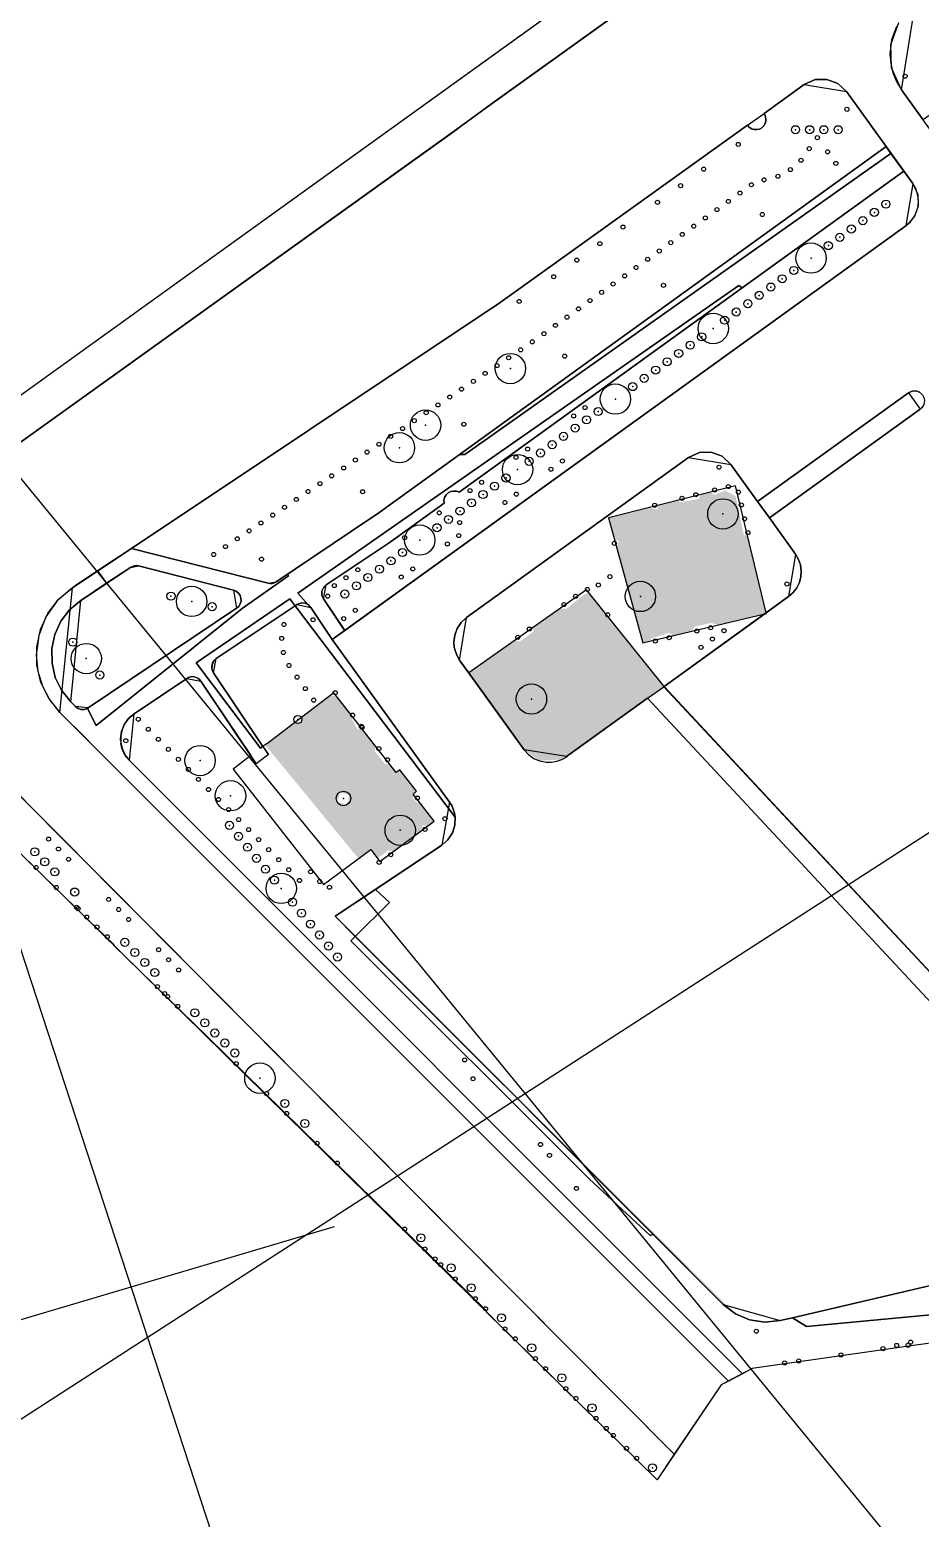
# Model space of a CAD drawing. Header units: metres. Extents: x 13966 to 15478, y -1639 to -430.
# Drawn here: x 14424.7 to 14512.6, y -1236.7 to -1089.9 of the extents above; entities that cross this region are included whole.
import ezdxf

# ---------------------------------------------------------------- set-up
doc = ezdxf.new("R2010")
doc.units = ezdxf.units.M
for name, color, linetype in [('BOUNDARY', 7, 'Continuous'), ('CURB', 7, 'Continuous'), ('ELECTR_CABLE', 7, 'Continuous'), ('ELECTR_CABLE_COMM', 7, 'Continuous'), ('GAS', 7, 'Continuous'), ('GRASS', 7, 'Continuous'), ('NEW_BUSH', 3, 'Continuous'), ('NEW_LAWN', 82, 'Continuous'), ('NEW_TREE', 3, 'Continuous'), ('OVERHEAD_POWER_LINE', 7, 'Continuous'), ('ROAD', 7, 'Continuous'), ('SIDEWALK_PATH', 7, 'Continuous')]:
    doc.layers.add(name, color=color, linetype=linetype)

# ---------------------------------------------------------------- blocks, each defined once
blk = doc.blocks.new('СПИРЕЯ_GREFSHEIM')
blk.add_circle((0, 0), 0.2)
blk = doc.blocks.new('ПУЗЫРЕПЛОДНИК_LADY_IN_RED')
blk.add_circle((0, 0), 0.2)
blk = doc.blocks.new('ПУЗЫРЕПЛОДНИК_TINY_WINE_GOLD')
blk.add_circle((0, 0), 0.2)
blk = doc.blocks.new('ЛАПЧАТКА_GOLDFINGER')
blk.add_circle((0, 0), 0.2)
blk = doc.blocks.new('ИВА_БУЛЛАТА')
blk.add_circle((0, 0), 0.2)
blk = doc.blocks.new('КЛЕН_CRIMSON_SENTRY')
blk.add_circle((0, 0), 0.2)
blk = doc.blocks.new('КЛЕН_ГИННАЛА')
blk.add_circle((0, 0), 0.2)
blk = doc.blocks.new('КЛЕН_PRINCETON_GOLD')
blk.add_circle((0, 0), 0.2)

msp = doc.modelspace()

# ---------------------------------------------------------------- hatches: boundary and pattern name
at = {"layer": 'NEW_LAWN'}
for points in [[(14497.13, -1147.5), (14492.7, -1148.57), (14491.9, -1148.38), (14490.3, -1148.77), (14490.06, -1149.19), (14490.06, -1149.2), (14488.12, -1149.66), (14487.81, -1149.36), (14486.04, -1149.93), (14486.1, -1150.15), (14485.22, -1150.36), (14485.21, -1150.36), (14485.21, -1150.36), (14485.21, -1150.35), (14485.2, -1150.35), (14482.63, -1140.93), (14482.65, -1140.94), (14482.83, -1140.29), (14482.42, -1140.18), (14481.84, -1138.03), (14481.84, -1138.03), (14481.84, -1138.03), (14481.84, -1138.02), (14481.84, -1138.02), (14485.96, -1136.98), (14485.96, -1137.01), (14486.61, -1137.19), (14486.72, -1136.79), (14488.78, -1136.27), (14488.85, -1136.5), (14490.68, -1136.16), (14490.95, -1135.72), (14491.84, -1135.49), (14492.3, -1135.75), (14493.33, -1135.32), (14494.37, -1135.87), (14495.17, -1139.71), (14495.56, -1139.81), (14497.38, -1147.33)], [(14485.67, -1155.82), (14477.23, -1161.85), (14475.03, -1161.99), (14473.51, -1160.89), (14468.14, -1153.25), (14472.63, -1150.08), (14473.1, -1150.21), (14474.42, -1149.23), (14474.42, -1148.82), (14477.17, -1146.88), (14477.2, -1146.98), (14477.68, -1146.98), (14479.43, -1145.56), (14479.88, -1145.42), (14487.31, -1154.64), (14487.31, -1154.64), (14487.31, -1154.64), (14487.27, -1154.67), (14486.59, -1153.94), (14487.27, -1154.67), (14487.27, -1154.67), (14487.27, -1154.67), (14485.67, -1155.82), (14485.67, -1155.82), (14485.67, -1155.82), (14534.96, -1208.72), (14534.96, -1208.73), (14534.96, -1208.73)], [(14494.36, -1216.55), (14494.36, -1216.55), (14493.15, -1215.61), (14493.15, -1215.61), (14486.22, -1208.68), (14456.84, -1179.3), (14454.87, -1177.33), (14454.87, -1177.33)]]:
    msp.add_hatch(color=82, dxfattribs=at).paths.add_polyline_path(points)
h = msp.add_hatch(color=82, dxfattribs=at)
h.paths.add_polyline_path([(14457.16, -1171.64), (14447.94, -1160.41), (14448.32, -1160.13), (14448.32, -1160.13), (14448.32, -1160.13), (14448.32, -1160.13), (14448.32, -1160.13), (14450.95, -1158.13), (14450.98, -1158.24), (14451.5, -1158.1), (14451.42, -1157.78), (14454.44, -1155.48), (14454.43, -1155.51), (14455.03, -1155.67), (14456.26, -1157.24), (14456.16, -1157.24), (14457.02, -1158.82), (14457.62, -1158.98), (14458.87, -1160.57), (14458.74, -1161.02), (14459.78, -1162.3), (14460.22, -1162.3), (14460.88, -1163.14), (14460.88, -1163.14), (14460.88, -1163.14), (14461.22, -1162.87), (14461.23, -1162.87), (14461.23, -1162.87), (14461.23, -1162.87), (14461.24, -1162.87), (14462.89, -1164.98), (14462.89, -1164.99), (14462.89, -1164.99), (14462.89, -1165), (14462.89, -1165), (14462.54, -1165.27), (14462.54, -1165.27), (14462.54, -1165.27), (14462.69, -1165.46), (14462.49, -1165.66), (14462.97, -1166.14), (14463.11, -1166), (14464.63, -1167.94), (14464.63, -1167.94), (14464.63, -1167.94), (14464.63, -1167.95), (14464.62, -1167.95), (14463.94, -1168.45), (14463.48, -1168.33), (14463.32, -1168.91), (14460.56, -1170.95), (14460.1, -1170.82), (14459.01, -1171.6), (14458.38, -1170.74), (14458.38, -1170.74), (14458.38, -1170.74), (14458.38, -1170.74)])
h.paths.add_polyline_path([(14456.02, -1166.31), (14456.28, -1165.36), (14455.32, -1165.1), (14455.07, -1166.05)], flags=16)

# ---------------------------------------------------------------- linework, layer by layer
at = {"layer": 'BOUNDARY'}
for points in [[(14416.58, -1131.07), (14571.79, -1019.44), (14542.17, -984.84)], [(14517.93, -1218.8), (14496.01, -1221.94), (14492.95, -1223.55), (14486.61, -1232.9), (14423.56, -1170.9)]]:
    msp.add_lwpolyline(points, dxfattribs=at)
at = {"layer": 'CURB'}
for points in [[(14553.17, -1085.33), (14525.33, -1105.71), (14516.92, -1104.37), (14510.73, -1095.78), (14512.08, -1087.4), (14512.16, -1087.35), (14516.35, -1088.02), (14517.52, -1089.65), (14521.24, -1086.96), (14522.82, -1085.82), (14541.85, -1072.09), (14539.51, -1068.85)], [(14482.84, -1088.16), (14471.34, -1096.41), (14470.28, -1097.18), (14468.31, -1098.63), (14467.23, -1099.42), (14466.65, -1099.83)], [(14493.65, -1223.18), (14427.68, -1157.21), (14428.92, -1144.91), (14469.95, -1117.56), (14472.76, -1115.63), (14495.54, -1099.29), (14497.17, -1098.12), (14501.13, -1095.28), (14505.32, -1095.97), (14511.85, -1105.03), (14511.17, -1109.22), (14454.57, -1150), (14466.14, -1166.06), (14465.37, -1170.31), (14454.86, -1177.32), (14493.15, -1215.61), (14498.76, -1217.21), (14534.97, -1208.73), (14485.67, -1155.82), (14477.69, -1161.57), (14473.51, -1160.89), (14467.13, -1152.04), (14467.81, -1147.85), (14489.72, -1132.07), (14493.9, -1132.75), (14496.54, -1136.4), (14511.42, -1125.68)], [(14466.65, -1099.83), (14421.75, -1132.01), (14413.07, -1133.46), (14389.41, -1126.41)], [(14434.74, -1141.03), (14448.23, -1144.46), (14449.03, -1144.33), (14458.37, -1138.06), (14458.93, -1137.67), (14509.22, -1101.39)], [(14509.22, -1101.39), (14510.98, -1103.82)], [(14467.08, -1135.49), (14510.98, -1103.82)], [(14511.42, -1125.68), (14512.59, -1127.3), (14497.7, -1138.02), (14500.28, -1141.6), (14499.6, -1145.78), (14487.31, -1154.64), (14537.22, -1208.21), (14560.32, -1202.8), (14555.3, -1192.89)], [(14455.81, -1149.17), (14453.7, -1146.01), (14453.97, -1144.62), (14460.08, -1140.53), (14460.64, -1140.14), (14465.6, -1136.56)], [(14433.15, -1142.09), (14429.12, -1144.74)], [(14448.26, -1161.37), (14442.85, -1153.29), (14443.12, -1151.9), (14451.06, -1146.57), (14452.45, -1146.85), (14454.57, -1150)], [(14495.04, -1222.45), (14434.55, -1161.96), (14435, -1157.34), (14440.21, -1153.85), (14441.6, -1154.12), (14447.07, -1162.27)], [(14261.05, -1351.72), (14262.52, -1349.77), (14263.81, -1339.99), (14241.73, -1285.54), (14243.56, -1278.58), (14248.61, -1274.71), (14327.93, -1215.98), (14328.92, -1215.26), (14408.8, -1157.6), (14416.57, -1158.23), (14488.32, -1230.38)], [(14429.11, -1158.59), (14431.99, -1161.52)]]:
    msp.add_lwpolyline(points, dxfattribs=at)
msp.add_lwpolyline([(14435.45, -1142.76), (14444.82, -1145.14), (14445.13, -1146.94), (14430.49, -1156.76), (14429.23, -1156.63), (14428.75, -1156.15), (14429.75, -1146.16), (14434.65, -1142.9)], close=True, dxfattribs=at)
at = {"layer": 'ELECTR_CABLE'}
msp.add_line((14143.68, -1300.06), (14454.79, -1207.93), dxfattribs=at)
at = {"layer": 'ELECTR_CABLE_COMM'}
msp.add_line((14456.71, -1281.1), (14354.22, -967.82), dxfattribs=at)
at = {"layer": 'GAS'}
msp.add_line((14378.96, -1079.46), (14616.6, -1369.15), dxfattribs=at)
at = {"layer": 'GRASS'}
for points in [[(14525.08, -1089.85), (14524.81, -1090.14), (14512.87, -1098.75), (14510.73, -1095.78), (14509.74, -1093.61), (14509.67, -1091.31), (14510.47, -1089.15)], [(14517.93, -1218.8), (14496.01, -1221.94), (14495.04, -1222.45), (14434.55, -1161.96), (14434.24, -1161.59), (14433.99, -1161.18), (14433.81, -1160.74), (14433.71, -1160.27), (14433.72, -1160.19), (14433.72, -1160.11), (14433.7, -1160.03), (14433.67, -1159.95), (14433.67, -1159.89), (14433.67, -1159.84), (14433.76, -1159.1), (14434.03, -1158.42), (14434.44, -1157.83), (14435, -1157.34), (14440.21, -1153.85), (14440.39, -1153.76), (14440.57, -1153.7), (14440.77, -1153.68), (14440.96, -1153.7), (14441.15, -1153.76), (14441.32, -1153.85), (14441.47, -1153.97), (14441.6, -1154.12), (14446.53, -1161.47), (14444.77, -1162.81), (14453.69, -1174.2), (14458.38, -1170.74), (14459.25, -1171.92), (14464.63, -1167.94), (14462.54, -1165.27), (14462.89, -1164.99), (14461.23, -1162.87), (14460.88, -1163.14), (14454.72, -1155.27), (14448.33, -1160.13), (14447.72, -1160.56), (14442.85, -1153.29), (14442.77, -1153.16), (14442.72, -1153.02), (14442.69, -1152.88), (14442.68, -1152.73), (14442.71, -1152.49), (14442.79, -1152.26), (14442.93, -1152.06), (14443.12, -1151.9), (14450.89, -1146.69), (14466.69, -1167.53), (14466.66, -1168.34), (14466.42, -1169.1), (14465.98, -1169.77), (14465.37, -1170.31), (14458.83, -1174.68), (14454.86, -1177.32), (14456.84, -1179.3), (14456.39, -1179.75), (14479.92, -1203.23), (14485.95, -1208.82), (14486.22, -1208.68), (14493.15, -1215.61), (14494.36, -1216.55), (14495.75, -1217.14), (14497.24, -1217.37), (14498.76, -1217.21), (14499.98, -1216.93), (14501.37, -1217.8), (14515.7, -1216.45)], [(14423.64, -1165.34), (14488.32, -1230.38), (14486.61, -1232.9), (14469.76, -1216.33), (14469.81, -1216.28), (14442.24, -1189.22), (14432.98, -1180.17), (14433.03, -1180.12), (14428.83, -1176.09), (14423.56, -1170.9)]]:
    msp.add_lwpolyline(points, dxfattribs=at)
for points in [[(14448.23, -1144.46), (14434.74, -1141.03), (14469.95, -1117.56), (14470.66, -1117.09), (14471.36, -1116.61), (14472.06, -1116.12), (14472.76, -1115.63), (14495.54, -1099.29), (14495.72, -1099.49), (14495.94, -1099.63), (14496.19, -1099.71), (14496.46, -1099.72), (14496.72, -1099.66), (14496.95, -1099.54), (14497.15, -1099.36), (14497.29, -1099.13), (14497.36, -1098.87), (14497.36, -1098.61), (14497.3, -1098.36), (14497.17, -1098.12), (14501.13, -1095.28), (14502.22, -1094.79), (14503.37, -1094.76), (14504.44, -1095.16), (14505.32, -1095.97), (14509.22, -1101.39), (14458.93, -1137.67), (14458.37, -1138.06), (14449.03, -1144.33), (14448.84, -1144.42), (14448.64, -1144.48), (14448.43, -1144.49)], [(14465.6, -1136.56), (14465.59, -1136.27), (14465.65, -1136), (14465.79, -1135.75), (14466, -1135.55), (14466.25, -1135.42), (14466.53, -1135.37), (14466.81, -1135.39), (14467.08, -1135.49), (14510.98, -1103.82), (14511.85, -1105.03), (14512.34, -1106.11), (14512.37, -1107.26), (14511.98, -1108.34), (14511.17, -1109.22), (14455.79, -1149.12), (14453.7, -1146.01), (14453.55, -1145.64), (14453.55, -1145.26), (14453.69, -1144.91), (14453.97, -1144.62), (14460.08, -1140.53), (14460.64, -1140.14)], [(14497.7, -1138.02), (14496.54, -1136.4), (14511.42, -1125.68), (14511.78, -1125.51), (14512.16, -1125.5), (14512.52, -1125.63), (14512.81, -1125.89), (14512.91, -1126.07), (14512.97, -1126.25), (14513, -1126.44), (14512.99, -1126.64), (14512.94, -1126.83), (14512.85, -1127.01), (14512.74, -1127.17), (14512.59, -1127.3)], [(14467.13, -1152.04), (14466.89, -1151.64), (14466.71, -1151.21), (14466.6, -1150.76), (14466.57, -1150.29), (14466.65, -1149.58), (14466.9, -1148.92), (14467.29, -1148.34), (14467.81, -1147.85), (14489.72, -1132.07), (14490.8, -1131.58), (14491.95, -1131.54), (14493.03, -1131.94), (14493.9, -1132.75), (14496.54, -1136.4), (14497.7, -1138.02), (14500.28, -1141.6), (14500.58, -1142.11), (14500.77, -1142.66), (14500.84, -1143.24), (14500.81, -1143.83), (14500.66, -1144.4), (14500.4, -1144.93), (14500.04, -1145.39), (14499.6, -1145.78), (14497.39, -1147.37), (14494.37, -1134.85), (14481.83, -1138.02), (14485.21, -1150.36), (14497.25, -1147.48), (14487.31, -1154.64), (14479.65, -1145.13), (14468.05, -1153.32)], [(14428.75, -1156.15), (14427.85, -1155.03), (14427.23, -1153.75), (14426.91, -1152.36), (14426.89, -1150.92), (14427.19, -1149.51), (14427.79, -1148.22), (14428.65, -1147.09), (14429.75, -1146.16), (14434.65, -1142.9), (14434.84, -1142.8), (14435.04, -1142.74), (14435.24, -1142.73), (14435.45, -1142.76), (14444.82, -1145.14), (14445.08, -1145.25), (14445.3, -1145.43), (14445.46, -1145.67), (14445.55, -1145.94), (14445.56, -1146.23), (14445.49, -1146.51), (14445.34, -1146.75), (14445.13, -1146.94), (14430.49, -1156.76), (14430.41, -1156.8), (14430.1, -1156.91), (14429.79, -1156.92), (14429.49, -1156.82), (14429.23, -1156.63)], [(14466.69, -1167.53), (14450.89, -1146.69), (14451.06, -1146.57), (14451.33, -1146.45), (14451.61, -1146.4), (14451.89, -1146.44), (14452.15, -1146.56), (14452.59, -1147.05), (14454.57, -1150), (14466.14, -1166.06), (14466.35, -1166.4), (14466.51, -1166.76), (14466.63, -1167.14)], [(14534.97, -1208.73), (14485.67, -1155.82), (14487.27, -1154.67), (14537.22, -1208.21)], [(14479.92, -1203.23), (14456.39, -1179.75), (14456.84, -1179.3), (14486.22, -1208.68), (14485.95, -1208.82)], [(14501.37, -1217.8), (14499.98, -1216.93), (14553.33, -1204.44), (14549.34, -1207.49), (14525.58, -1214.97), (14515.7, -1216.45)]]:
    msp.add_lwpolyline(points, close=True, dxfattribs=at)
at = {"layer": 'NEW_BUSH'}
for centre, radius in [((14500.28, -1099.73), 0.4), ((14501.68, -1099.73), 0.4), ((14503.08, -1099.73), 0.4), ((14504.48, -1099.73), 0.4), ((14509.2, -1107.07), 0.4), ((14506.92, -1108.7), 0.4), ((14508.06, -1107.88), 0.4), ((14504.65, -1110.34), 0.4), ((14505.79, -1109.52), 0.4), ((14503.52, -1111.16), 0.4), ((14498.97, -1114.43), 0.4), ((14500.11, -1113.61), 0.4), ((14496.7, -1116.07), 0.4), ((14497.84, -1115.25), 0.4), ((14494.43, -1117.71), 0.4), ((14495.57, -1116.89), 0.4), ((14493.29, -1118.52), 0.4), ((14491.02, -1120.16), 0.4), ((14488.75, -1121.8), 0.4), ((14489.89, -1120.98), 0.4), ((14486.48, -1123.44), 0.4), ((14487.61, -1122.62), 0.4), ((14484.21, -1125.07), 0.4), ((14485.34, -1124.25), 0.4), ((14480.8, -1127.53), 0.4), ((14478.53, -1129.16), 0.4), ((14479.66, -1128.35), 0.4), ((14476.26, -1130.8), 0.4), ((14477.39, -1129.98), 0.4), ((14473.99, -1132.44), 0.4), ((14475.12, -1131.62), 0.4), ((14470.58, -1134.89), 0.4), ((14471.71, -1134.08), 0.4), ((14468.31, -1136.53), 0.4), ((14469.44, -1135.71), 0.4), ((14466.03, -1138.17), 0.4), ((14467.17, -1137.35), 0.4), ((14464.9, -1138.99), 0.4), ((14460.36, -1142.26), 0.4), ((14461.49, -1141.44), 0.4), ((14458.08, -1143.9), 0.4), ((14459.22, -1143.08), 0.4), ((14455.81, -1145.53), 0.4), ((14456.95, -1144.72), 0.4), ((14438.65, -1145.74), 0.4), ((14442.72, -1146.78), 0.4), ((14428.96, -1150.28), 0.4), ((14431.62, -1153.52), 0.4), ((14451.17, -1157.91), 0.4), ((14455.67, -1165.7), 0.72), ((14444.42, -1168.35), 0.4), ((14445.31, -1169.43), 0.4), ((14446.2, -1170.51), 0.4), ((14425.21, -1170.96), 0.4), ((14426.19, -1171.95), 0.4), ((14447.09, -1171.6), 0.4), ((14427.18, -1172.94), 0.4), ((14447.97, -1172.68), 0.4), ((14429.15, -1174.93), 0.4), ((14448.86, -1173.76), 0.4), ((14450.64, -1175.93), 0.4), ((14451.53, -1177.01), 0.4), ((14452.41, -1178.09), 0.4), ((14453.3, -1179.17), 0.4), ((14434.09, -1179.89), 0.4), ((14435.08, -1180.89), 0.4), ((14454.19, -1180.25), 0.4), ((14436.06, -1181.88), 0.4), ((14455.08, -1181.34), 0.4), ((14437.05, -1182.87), 0.4), ((14441, -1186.84), 0.4), ((14441.99, -1187.83), 0.4), ((14442.98, -1188.83), 0.4), ((14443.96, -1189.82), 0.4), ((14444.95, -1190.81), 0.4), ((14449.89, -1195.78), 0.4), ((14451.86, -1197.76), 0.4), ((14463.31, -1209.04), 0.4), ((14466.29, -1212), 0.4), ((14468.28, -1213.97), 0.4), ((14471.26, -1216.93), 0.4), ((14474.24, -1219.89), 0.4), ((14477.22, -1222.85), 0.4), ((14480.2, -1225.81), 0.4), ((14486.16, -1231.72), 0.4)]:
    msp.add_circle(centre, radius, dxfattribs=at)
for p in [(14500.28, -1099.73), (14501.68, -1099.73), (14503.08, -1099.73), (14504.48, -1099.73), (14509.2, -1107.07), (14508.06, -1107.88), (14505.79, -1109.52), (14506.92, -1108.7), (14503.52, -1111.16), (14504.65, -1110.34), (14498.97, -1114.43), (14500.11, -1113.61), (14497.84, -1115.25), (14495.57, -1116.89), (14496.7, -1116.07), (14493.29, -1118.52), (14494.43, -1117.71), (14491.02, -1120.16), (14489.89, -1120.98), (14487.61, -1122.62), (14488.75, -1121.8), (14485.34, -1124.25), (14486.48, -1123.44), (14484.21, -1125.07), (14480.8, -1127.53), (14479.66, -1128.35), (14477.39, -1129.98), (14478.53, -1129.16), (14475.12, -1131.62), (14476.26, -1130.8), (14473.99, -1132.44), (14470.58, -1134.89), (14471.71, -1134.08), (14469.44, -1135.71), (14467.17, -1137.35), (14468.31, -1136.53), (14464.9, -1138.99), (14466.03, -1138.17), (14460.36, -1142.26), (14461.49, -1141.44), (14459.22, -1143.08), (14456.95, -1144.72), (14458.08, -1143.9), (14438.65, -1145.74), (14455.81, -1145.53), (14442.72, -1146.78), (14428.96, -1150.28), (14431.62, -1153.52), (14451.17, -1157.91), (14455.67, -1165.7), (14444.42, -1168.35), (14445.31, -1169.43), (14425.21, -1170.96), (14446.2, -1170.51), (14447.09, -1171.6), (14426.19, -1171.95), (14427.18, -1172.94), (14447.97, -1172.68), (14448.86, -1173.76), (14429.15, -1174.93), (14450.64, -1175.93), (14451.53, -1177.01), (14452.41, -1178.09), (14434.09, -1179.89), (14453.3, -1179.17), (14454.19, -1180.25), (14435.08, -1180.89), (14436.06, -1181.88), (14455.08, -1181.34), (14437.05, -1182.87), (14441, -1186.84), (14441.99, -1187.83), (14442.98, -1188.83), (14443.96, -1189.82), (14444.95, -1190.81), (14449.89, -1195.78), (14451.86, -1197.76), (14463.31, -1209.04), (14466.29, -1212), (14468.28, -1213.97), (14471.26, -1216.93), (14474.24, -1219.89), (14477.22, -1222.85), (14480.2, -1225.81), (14486.16, -1231.72)]:
    msp.add_point(p, dxfattribs=at)
at = {"layer": 'NEW_TREE'}
for centre in [(14501.81, -1112.39), (14492.16, -1119.34), (14472.14, -1123.29), (14482.5, -1126.3), (14463.77, -1128.87), (14461.19, -1131.1), (14472.85, -1133.26), (14493.11, -1137.63), (14463.19, -1140.21), (14440.69, -1146.26), (14484.97, -1145.77), (14430.29, -1151.9), (14474.22, -1155.89), (14441.52, -1161.96), (14444.52, -1165.43), (14461.27, -1168.84), (14449.53, -1174.57), (14447.42, -1193.29)]:
    msp.add_circle(centre, 1.5, dxfattribs=at)
for p in [(14501.81, -1112.39), (14492.16, -1119.34), (14472.14, -1123.29), (14482.5, -1126.3), (14463.77, -1128.87), (14461.19, -1131.1), (14472.85, -1133.26), (14493.11, -1137.63), (14463.19, -1140.21), (14440.69, -1146.26), (14484.97, -1145.77), (14430.29, -1151.9), (14474.22, -1155.89), (14441.52, -1161.96), (14444.52, -1165.43), (14461.27, -1168.84), (14449.53, -1174.57), (14447.42, -1193.29)]:
    msp.add_point(p, dxfattribs=at)
at = {"layer": 'OVERHEAD_POWER_LINE'}
msp.add_line((14350.04, -1274.56), (14561.85, -1137.82), dxfattribs=at)
at = {"layer": 'ROAD'}
for points in [[(14421.75, -1132.01), (14466.65, -1099.83), (14467.23, -1099.42), (14468.31, -1098.63), (14470.28, -1097.18), (14471.34, -1096.41), (14482.84, -1088.16), (14571.67, -1024.47), (14572.49, -1023.6), (14572.89, -1022.52), (14572.85, -1021.37), (14572.36, -1020.29), (14571.77, -1019.45), (14571.63, -1019.25), (14542.17, -984.84)], [(14510.25, -1089.54), (14509.76, -1090.85), (14509.59, -1092.27), (14509.67, -1093.2), (14509.88, -1094.11), (14510.24, -1094.97), (14510.73, -1095.78), (14512.87, -1098.75)], [(14512.81, -1125.89), (14512.52, -1125.63), (14512.16, -1125.5), (14511.78, -1125.51), (14511.42, -1125.68), (14496.54, -1136.4), (14493.9, -1132.75), (14493.03, -1131.94), (14491.95, -1131.54), (14490.8, -1131.58), (14489.72, -1132.07), (14467.81, -1147.85), (14467.29, -1148.34), (14466.9, -1148.92), (14466.65, -1149.58), (14466.57, -1150.29), (14466.6, -1150.76), (14466.71, -1151.21), (14466.89, -1151.64), (14467.13, -1152.04), (14468.05, -1153.32), (14473.51, -1160.89), (14473.94, -1161.37), (14474.45, -1161.74), (14475.03, -1161.99), (14475.66, -1162.12), (14476.2, -1162.13), (14476.73, -1162.03), (14477.23, -1161.85), (14477.7, -1161.58), (14477.92, -1161.4), (14485.67, -1155.82), (14534.97, -1208.73), (14499.98, -1216.93), (14498.76, -1217.21), (14497.24, -1217.37), (14495.75, -1217.14), (14494.36, -1216.55), (14493.15, -1215.61), (14486.22, -1208.68), (14456.84, -1179.3), (14460.2, -1175.97), (14458.83, -1174.68), (14465.37, -1170.31), (14465.98, -1169.77), (14466.42, -1169.1), (14466.66, -1168.34), (14466.69, -1167.53), (14466.63, -1167.14), (14466.51, -1166.76), (14466.35, -1166.4), (14466.14, -1166.06), (14454.57, -1150), (14455.79, -1149.12), (14511.17, -1109.22), (14511.61, -1108.83), (14511.96, -1108.36), (14512.22, -1107.83), (14512.37, -1107.26), (14512.41, -1106.67), (14512.33, -1106.09), (14512.14, -1105.54), (14511.85, -1105.03), (14510.98, -1103.82), (14509.7, -1102.06), (14509.22, -1101.39), (14505.32, -1095.97), (14504.44, -1095.16), (14503.37, -1094.76), (14502.22, -1094.79), (14501.13, -1095.28), (14497.17, -1098.12), (14497.3, -1098.36), (14497.36, -1098.61), (14497.36, -1098.87), (14497.29, -1099.13), (14497.15, -1099.36), (14496.95, -1099.54), (14496.72, -1099.66), (14496.46, -1099.72), (14496.19, -1099.71), (14495.94, -1099.63), (14495.72, -1099.49), (14495.54, -1099.29), (14472.76, -1115.63), (14472.06, -1116.12), (14471.36, -1116.61), (14470.66, -1117.09), (14469.95, -1117.56), (14434.74, -1141.03), (14431.41, -1143.25), (14428.92, -1144.91), (14427.42, -1146.2), (14426.3, -1147.79), (14425.6, -1149.61), (14425.36, -1151.57), (14425.51, -1153.13), (14425.96, -1154.62), (14426.69, -1155.99), (14427.68, -1157.21), (14493.65, -1223.18), (14492.95, -1223.55), (14488.32, -1230.38), (14423.64, -1165.34)], [(14537.22, -1208.21), (14487.31, -1154.64), (14497.25, -1147.48), (14497.41, -1147.44), (14497.39, -1147.37), (14499.6, -1145.78), (14500.04, -1145.39), (14500.4, -1144.93), (14500.66, -1144.4), (14500.81, -1143.83), (14500.84, -1143.24), (14500.77, -1142.66), (14500.58, -1142.11), (14500.28, -1141.6), (14497.7, -1138.02), (14512.59, -1127.3)]]:
    msp.add_lwpolyline(points, dxfattribs=at)
msp.add_lwpolyline([(14456.84, -1179.3), (14454.86, -1177.32), (14458.83, -1174.68), (14460.2, -1175.97)], close=True, dxfattribs=at)
at = {"layer": 'SIDEWALK_PATH'}
for points in [[(14413.07, -1133.46), (14389.41, -1126.41), (14390.28, -1124.47), (14416.58, -1131.07), (14571.77, -1019.45), (14572.36, -1020.29), (14572.85, -1021.37), (14572.89, -1022.52), (14572.49, -1023.6), (14571.67, -1024.47), (14421.75, -1132.01), (14419.75, -1133.12), (14417.58, -1133.74), (14415.32, -1133.86)], [(14427.68, -1157.21), (14426.58, -1155.82), (14425.82, -1154.25), (14425.42, -1152.54), (14425.4, -1150.77), (14425.77, -1149.04), (14426.5, -1147.45), (14427.56, -1146.05), (14428.92, -1144.91), (14431.41, -1143.25), (14432.3, -1144.46), (14429.75, -1146.16), (14428.65, -1147.09), (14427.79, -1148.22), (14427.19, -1149.51), (14426.89, -1150.92), (14426.91, -1152.36), (14427.23, -1153.75), (14427.85, -1155.03), (14428.75, -1156.15), (14429.23, -1156.63), (14429.49, -1156.82), (14429.79, -1156.92), (14430.1, -1156.91), (14430.41, -1156.81), (14431.25, -1158.49), (14445.68, -1146.96), (14450.23, -1143.74), (14450.15, -1143.57), (14458.37, -1138.06), (14458.93, -1137.67), (14467.09, -1131.78), (14467.65, -1131.76), (14509.7, -1102.06), (14510.98, -1103.82), (14495.01, -1115.34), (14494.69, -1115.11), (14451.18, -1145.45), (14452.15, -1146.56), (14451.89, -1146.44), (14451.61, -1146.4), (14451.33, -1146.45), (14451.06, -1146.57), (14450.89, -1146.69), (14450.38, -1146), (14441.12, -1152.33), (14447.49, -1160.74), (14447.72, -1160.56), (14448.26, -1161.37), (14447.07, -1162.27), (14441.6, -1154.12), (14441.47, -1153.97), (14441.32, -1153.85), (14441.15, -1153.76), (14440.96, -1153.7), (14440.77, -1153.68), (14440.57, -1153.7), (14440.39, -1153.76), (14440.21, -1153.85), (14435, -1157.34), (14434.49, -1157.77), (14434.1, -1158.3), (14433.82, -1158.89), (14433.69, -1159.54), (14433.7, -1160.21), (14433.85, -1160.85), (14434.14, -1161.44), (14434.55, -1161.96), (14495.04, -1222.45), (14493.65, -1223.18)], [(14467.65, -1131.76), (14467.09, -1131.78), (14509.22, -1101.39), (14509.7, -1102.06)], [(14467.08, -1135.49), (14466.81, -1135.39), (14466.53, -1135.37), (14466.25, -1135.42), (14466, -1135.55), (14465.79, -1135.75), (14465.65, -1136), (14465.59, -1136.27), (14465.6, -1136.56), (14460.64, -1140.14), (14460.08, -1140.53), (14453.97, -1144.62), (14453.82, -1144.75), (14453.7, -1144.9), (14453.6, -1145.07), (14453.55, -1145.26), (14453.53, -1145.46), (14453.55, -1145.65), (14453.61, -1145.84), (14453.7, -1146.01), (14455.79, -1149.12), (14454.57, -1150), (14452.45, -1146.85), (14452.39, -1146.76), (14452.32, -1146.69), (14452.24, -1146.62), (14452.15, -1146.56), (14451.18, -1145.45), (14494.69, -1115.11), (14495.01, -1115.34)], [(14431.25, -1158.49), (14430.41, -1156.81), (14430.49, -1156.76), (14445.13, -1146.94), (14445.34, -1146.75), (14445.49, -1146.51), (14445.56, -1146.23), (14445.55, -1145.94), (14445.46, -1145.67), (14445.3, -1145.43), (14445.08, -1145.25), (14444.82, -1145.14), (14435.45, -1142.76), (14435.24, -1142.73), (14435.04, -1142.74), (14434.84, -1142.8), (14434.65, -1142.9), (14432.3, -1144.46), (14431.41, -1143.25), (14434.74, -1141.03), (14448.23, -1144.46), (14448.43, -1144.49), (14448.64, -1144.48), (14448.84, -1144.42), (14449.03, -1144.33), (14450.15, -1143.57), (14450.23, -1143.74), (14445.68, -1146.96)], [(14447.49, -1160.74), (14441.12, -1152.33), (14450.38, -1146), (14450.89, -1146.69), (14443.12, -1151.9), (14442.84, -1152.18), (14442.7, -1152.54), (14442.69, -1152.92), (14442.85, -1153.29), (14447.72, -1160.56)]]:
    msp.add_lwpolyline(points, close=True, dxfattribs=at)

# ---------------------------------------------------------------- block references
at = {"layer": 'BUSH'}
for name, p in [('ИВА_БУЛЛАТА', (14511.1, -1094.45)), ('ПУЗЫРЕПЛОДНИК_TINY_WINE_GOLD', (14505.35, -1097.72)), ('ПУЗЫРЕПЛОДНИК_TINY_WINE_GOLD', (14494.63, -1101.18)), ('ИВА_БУЛЛАТА', (14502.43, -1100.51)), ('ПУЗЫРЕПЛОДНИК_LADY_IN_RED', (14500.82, -1102.74)), ('СПИРЕЯ_GREFSHEIM', (14501.63, -1101.6)), ('СПИРЕЯ_GREFSHEIM', (14503.44, -1101.91)), ('ПУЗЫРЕПЛОДНИК_LADY_IN_RED', (14491.21, -1103.62)), ('ЛАПЧАТКА_GOLDFINGER', (14498.54, -1104.32)), ('ПУЗЫРЕПЛОДНИК_TINY_WINE_GOLD', (14499.77, -1103.66)), ('ИВА_БУЛЛАТА', (14504.26, -1103.05)), ('СПИРЕЯ_GREFSHEIM', (14488.94, -1105.25)), ('СПИРЕЯ_GREFSHEIM', (14495.93, -1105.16)), ('ИВА_БУЛЛАТА', (14497.18, -1104.67)), ('ИВА_БУЛЛАТА', (14486.66, -1106.89)), ('ПУЗЫРЕПЛОДНИК_TINY_WINE_GOLD', (14493.66, -1106.8)), ('ПУЗЫРЕПЛОДНИК_LADY_IN_RED', (14494.79, -1105.98)), ('ИВА_БУЛЛАТА', (14491.38, -1108.43)), ('ЛАПЧАТКА_GOLDFINGER', (14492.52, -1107.61)), ('ЛАПЧАТКА_GOLDFINGER', (14483.25, -1109.33)), ('ПУЗЫРЕПЛОДНИК_LADY_IN_RED', (14489.1, -1110.06)), ('СПИРЕЯ_GREFSHEIM', (14490.24, -1109.24)), ('ПУЗЫРЕПЛОДНИК_TINY_WINE_GOLD', (14480.97, -1110.96)), ('ЛАПЧАТКА_GOLDFINGER', (14486.83, -1111.69)), ('ПУЗЫРЕПЛОДНИК_TINY_WINE_GOLD', (14487.97, -1110.87)), ('ПУЗЫРЕПЛОДНИК_LADY_IN_RED', (14478.7, -1112.6)), ('ИВА_БУЛЛАТА', (14485.69, -1112.51)), ('СПИРЕЯ_GREFSHEIM', (14476.42, -1114.23)), ('ПУЗЫРЕПЛОДНИК_LADY_IN_RED', (14483.41, -1114.14)), ('СПИРЕЯ_GREFSHEIM', (14484.55, -1113.32)), ('ЛАПЧАТКА_GOLDFINGER', (14481.14, -1115.77)), ('ПУЗЫРЕПЛОДНИК_TINY_WINE_GOLD', (14482.28, -1114.95)), ('ИВА_БУЛЛАТА', (14473.01, -1116.67)), ('СПИРЕЯ_GREFSHEIM', (14478.86, -1117.4)), ('ИВА_БУЛЛАТА', (14480, -1116.58)), ('ПУЗЫРЕПЛОДНИК_TINY_WINE_GOLD', (14476.59, -1119.03)), ('ПУЗЫРЕПЛОДНИК_LADY_IN_RED', (14477.73, -1118.22)), ('ЛАПЧАТКА_GOLDFINGER', (14475.45, -1119.85)), ('СПИРЕЯ_GREFSHEIM', (14473.15, -1121.44)), ('ИВА_БУЛЛАТА', (14474.3, -1120.65)), ('ПУЗЫРЕПЛОДНИК_TINY_WINE_GOLD', (14470.82, -1123)), ('ПУЗЫРЕПЛОДНИК_LADY_IN_RED', (14471.98, -1122.22)), ('ИВА_БУЛЛАТА', (14468.49, -1124.55)), ('ЛАПЧАТКА_GOLDFINGER', (14469.65, -1123.77)), ('ПУЗЫРЕПЛОДНИК_LADY_IN_RED', (14466.16, -1126.1)), ('СПИРЕЯ_GREFSHEIM', (14467.32, -1125.32)), ('ЛАПЧАТКА_GOLDFINGER', (14463.83, -1127.65)), ('ПУЗЫРЕПЛОДНИК_TINY_WINE_GOLD', (14464.99, -1126.88)), ('СПИРЕЯ_GREFSHEIM', (14479.51, -1127.14)), ('СПИРЕЯ_GREFSHEIM', (14461.5, -1129.21)), ('ИВА_БУЛЛАТА', (14462.66, -1128.43)), ('ИВА_БУЛЛАТА', (14478.38, -1127.96)), ('ПУЗЫРЕПЛОДНИК_TINY_WINE_GOLD', (14459.17, -1130.76)), ('ПУЗЫРЕПЛОДНИК_LADY_IN_RED', (14460.33, -1129.98)), ('ЛАПЧАТКА_GOLDFINGER', (14458, -1131.54)), ('ПУЗЫРЕПЛОДНИК_TINY_WINE_GOLD', (14472.7, -1132.05)), ('ЛАПЧАТКА_GOLDFINGER', (14473.84, -1131.23)), ('СПИРЕЯ_GREFSHEIM', (14455.68, -1133.09)), ('ИВА_БУЛЛАТА', (14456.84, -1132.31)), ('ИВА_БУЛЛАТА', (14476.14, -1133.22)), ('ЛАПЧАТКА_GOLDFINGER', (14477.28, -1132.41)), ('ЛАПЧАТКА_GOLDFINGER', (14492.73, -1133.02)), ('ПУЗЫРЕПЛОДНИК_TINY_WINE_GOLD', (14453.35, -1134.64)), ('ПУЗЫРЕПЛОДНИК_LADY_IN_RED', (14454.51, -1133.87)), ('ПУЗЫРЕПЛОДНИК_LADY_IN_RED', (14469.3, -1134.51)), ('ИВА_БУЛЛАТА', (14493.66, -1134.93)), ('ИВА_БУЛЛАТА', (14451.02, -1136.2)), ('ЛАПЧАТКА_GOLDFINGER', (14452.18, -1135.42)), ('СПИРЕЯ_GREFSHEIM', (14468.16, -1135.33)), ('ПУЗЫРЕПЛОДНИК_LADY_IN_RED', (14471.6, -1136.5)), ('СПИРЕЯ_GREFSHEIM', (14472.73, -1135.68)), ('ИВА_БУЛЛАТА', (14489.08, -1136.09)), ('ЛАПЧАТКА_GOLDFINGER', (14490.44, -1135.74)), ('СПИРЕЯ_GREFSHEIM', (14492.3, -1135.27)), ('ПУЗЫРЕПЛОДНИК_TINY_WINE_GOLD', (14494.64, -1135.48)), ('ПУЗЫРЕПЛОДНИК_LADY_IN_RED', (14448.69, -1137.75)), ('СПИРЕЯ_GREFSHEIM', (14449.85, -1136.97)), ('ЛАПЧАТКА_GOLDFINGER', (14465.12, -1137.52)), ('СПИРЕЯ_GREFSHEIM', (14486.37, -1136.77)), ('ПУЗЫРЕПЛОДНИК_LADY_IN_RED', (14494.93, -1136.74)), ('СПИРЕЯ_GREFSHEIM', (14495.25, -1138.11)), ('ЛАПЧАТКА_GOLDFINGER', (14446.36, -1139.3)), ('ПУЗЫРЕПЛОДНИК_TINY_WINE_GOLD', (14447.52, -1138.52)), ('ИВА_БУЛЛАТА', (14495.58, -1139.47)), ('СПИРЕЯ_GREFSHEIM', (14444.03, -1140.85)), ('ИВА_БУЛЛАТА', (14445.19, -1140.08)), ('ПУЗЫРЕПЛОДНИК_TINY_WINE_GOLD', (14461.71, -1139.98)), ('ЛАПЧАТКА_GOLDFINGER', (14465.92, -1140.59)), ('ПУЗЫРЕПЛОДНИК_TINY_WINE_GOLD', (14467.05, -1139.77)), ('ИВА_БУЛЛАТА', (14482.41, -1140.53)), ('ПУЗЫРЕПЛОДНИК_LADY_IN_RED', (14442.86, -1141.63)), ('СПИРЕЯ_GREFSHEIM', (14455.92, -1143.92)), ('ПУЗЫРЕПЛОДНИК_LADY_IN_RED', (14457.09, -1143.14)), ('СПИРЕЯ_GREFSHEIM', (14461.37, -1143.86)), ('ИВА_БУЛЛАТА', (14462.51, -1143.05)), ('ПУЗЫРЕПЛОДНИК_LADY_IN_RED', (14481.96, -1143.82)), ('ИВА_БУЛЛАТА', (14454.76, -1144.7)), ('ЛАПЧАТКА_GOLDFINGER', (14479.74, -1145.08)), ('ПУЗЫРЕПЛОДНИК_TINY_WINE_GOLD', (14480.82, -1144.64)), ('ЛАПЧАТКА_GOLDFINGER', (14499.44, -1144.54)), ('ЛАПЧАТКА_GOLDFINGER', (14454.12, -1145.74)), ('СПИРЕЯ_GREFSHEIM', (14477.44, -1146.57)), ('ИВА_БУЛЛАТА', (14478.58, -1145.76)), ('ИВА_БУЛЛАТА', (14452.67, -1148.07)), ('ПУЗЫРЕПЛОДНИК_TINY_WINE_GOLD', (14455.7, -1147.96)), ('ПУЗЫРЕПЛОДНИК_LADY_IN_RED', (14456.83, -1147.14)), ('ПУЗЫРЕПЛОДНИК_TINY_WINE_GOLD', (14449.79, -1148.54)), ('ПУЗЫРЕПЛОДНИК_TINY_WINE_GOLD', (14472.87, -1149.8)), ('ПУЗЫРЕПЛОДНИК_LADY_IN_RED', (14474.01, -1148.99)), ('ПУЗЫРЕПЛОДНИК_LADY_IN_RED', (14487.81, -1149.84)), ('ПУЗЫРЕПЛОДНИК_TINY_WINE_GOLD', (14490.54, -1149.19)), ('ЛАПЧАТКА_GOLDFINGER', (14491.9, -1148.86)), ('ИВА_БУЛЛАТА', (14493.22, -1149.15)), ('ПУЗЫРЕПЛОДНИК_LADY_IN_RED', (14449.58, -1149.91)), ('СПИРЕЯ_GREFSHEIM', (14449.74, -1151.3)), ('СПИРЕЯ_GREFSHEIM', (14486.45, -1150.17)), ('ПУЗЫРЕПЛОДНИК_LADY_IN_RED', (14490.95, -1150.79)), ('СПИРЕЯ_GREFSHEIM', (14492.08, -1149.97)), ('ИВА_БУЛЛАТА', (14450.29, -1152.58)), ('ЛАПЧАТКА_GOLDFINGER', (14451.09, -1153.73)), ('ПУЗЫРЕПЛОДНИК_TINY_WINE_GOLD', (14451.91, -1154.86)), ('СПИРЕЯ_GREFSHEIM', (14454.85, -1155.27)), ('ПУЗЫРЕПЛОДНИК_LADY_IN_RED', (14452.73, -1156)), ('ПУЗЫРЕПЛОДНИК_LADY_IN_RED', (14435.42, -1157.88)), ('ИВА_БУЛЛАТА', (14456.57, -1157.48)), ('ЛАПЧАТКА_GOLDFINGER', (14457.43, -1158.58)), ('ИВА_БУЛЛАТА', (14434.19, -1160)), ('ПУЗЫРЕПЛОДНИК_TINY_WINE_GOLD', (14436.41, -1158.87)), ('ЛАПЧАТКА_GOLDFINGER', (14437.4, -1159.86)), ('ИВА_БУЛЛАТА', (14438.39, -1160.85)), ('ПУЗЫРЕПЛОДНИК_TINY_WINE_GOLD', (14459.16, -1160.78)), ('СПИРЕЯ_GREFSHEIM', (14439.38, -1161.84)), ('ПУЗЫРЕПЛОДНИК_LADY_IN_RED', (14440.37, -1162.83)), ('ПУЗЫРЕПЛОДНИК_LADY_IN_RED', (14460.02, -1161.89)), ('ПУЗЫРЕПЛОДНИК_TINY_WINE_GOLD', (14441.36, -1163.82)), ('ЛАПЧАТКА_GOLDFINGER', (14442.35, -1164.81)), ('ИВА_БУЛЛАТА', (14443.34, -1165.8)), ('СПИРЕЯ_GREFSHEIM', (14462.97, -1165.66)), ('СПИРЕЯ_GREFSHEIM', (14444.33, -1166.79)), ('ПУЗЫРЕПЛОДНИК_LADY_IN_RED', (14445.32, -1167.78)), ('ПУЗЫРЕПЛОДНИК_TINY_WINE_GOLD', (14446.31, -1168.77)), ('ИВА_БУЛЛАТА', (14463.72, -1168.75)), ('ПУЗЫРЕПЛОДНИК_TINY_WINE_GOLD', (14465.69, -1167.7)), ('СПИРЕЯ_GREFSHEIM', (14426.57, -1169.7)), ('ЛАПЧАТКА_GOLDFINGER', (14447.3, -1169.76)), ('ПУЗЫРЕПЛОДНИК_LADY_IN_RED', (14427.55, -1170.69)), ('ПУЗЫРЕПЛОДНИК_TINY_WINE_GOLD', (14428.54, -1171.69)), ('ИВА_БУЛЛАТА', (14448.29, -1170.75)), ('СПИРЕЯ_GREFSHEIM', (14449.28, -1171.74)), ('ЛАПЧАТКА_GOLDFINGER', (14460.34, -1171.24)), ('ЛАПЧАТКА_GOLDFINGER', (14425.34, -1172.51)), ('ПУЗЫРЕПЛОДНИК_LADY_IN_RED', (14450.27, -1172.73)), ('СПИРЕЯ_GREFSHEIM', (14452.43, -1172.93)), ('ПУЗЫРЕПЛОДНИК_TINY_WINE_GOLD', (14459.19, -1172)), ('ПУЗЫРЕПЛОДНИК_TINY_WINE_GOLD', (14427.33, -1174.48)), ('ИВА_БУЛЛАТА', (14451.33, -1173.79)), ('ПУЗЫРЕПЛОДНИК_LADY_IN_RED', (14453.32, -1173.89)), ('ПУЗЫРЕПЛОДНИК_TINY_WINE_GOLD', (14454.29, -1174.46)), ('ЛАПЧАТКА_GOLDFINGER', (14432.49, -1175.66)), ('ПУЗЫРЕПЛОДНИК_LADY_IN_RED', (14429.33, -1176.43)), ('СПИРЕЯ_GREFSHEIM', (14430.34, -1177.4)), ('ИВА_БУЛЛАТА', (14433.48, -1176.65)), ('СПИРЕЯ_GREFSHEIM', (14434.46, -1177.64)), ('ИВА_БУЛЛАТА', (14431.35, -1178.37)), ('ЛАПЧАТКА_GOLDFINGER', (14432.36, -1179.34)), ('ПУЗЫРЕПЛОДНИК_LADY_IN_RED', (14437.43, -1180.62)), ('ПУЗЫРЕПЛОДНИК_TINY_WINE_GOLD', (14438.41, -1181.61)), ('ЛАПЧАТКА_GOLDFINGER', (14439.4, -1182.61)), ('ПУЗЫРЕПЛОДНИК_TINY_WINE_GOLD', (14437.31, -1184.26)), ('ПУЗЫРЕПЛОДНИК_LADY_IN_RED', (14438.31, -1185.23)), ('СПИРЕЯ_GREFSHEIM', (14439.31, -1186.21)), ('ПУЗЫРЕПЛОДНИК_LADY_IN_RED', (14445.08, -1191.86)), ('СПИРЕЯ_GREFSHEIM', (14467.62, -1191.49)), ('ПУЗЫРЕПЛОДНИК_LADY_IN_RED', (14468.46, -1193.35)), ('СПИРЕЯ_GREFSHEIM', (14448.08, -1194.81)), ('ИВА_БУЛЛАТА', (14450.07, -1196.77)), ('ЛАПЧАТКА_GOLDFINGER', (14453.07, -1199.71)), ('ИВА_БУЛЛАТА', (14475.11, -1199.83)), ('СПИРЕЯ_GREFSHEIM', (14476, -1200.91)), ('ПУЗЫРЕПЛОДНИК_TINY_WINE_GOLD', (14455.07, -1201.67)), ('ПУЗЫРЕПЛОДНИК_LADY_IN_RED', (14478.66, -1204.16)), ('ЛАПЧАТКА_GOLDFINGER', (14461.7, -1208.18)), ('ПУЗЫРЕПЛОДНИК_TINY_WINE_GOLD', (14463.7, -1210.14)), ('ПУЗЫРЕПЛОДНИК_LADY_IN_RED', (14464.7, -1211.13)), ('СПИРЕЯ_GREFSHEIM', (14466.69, -1213.09)), ('ИВА_БУЛЛАТА', (14468.69, -1215.05)), ('ЛАПЧАТКА_GOLDFINGER', (14469.69, -1216.03)), ('ПУЗЫРЕПЛОДНИК_TINY_WINE_GOLD', (14471.62, -1218.02)), ('ЛАПЧАТКА_GOLDFINGER', (14496.41, -1218.25)), ('ПУЗЫРЕПЛОДНИК_LADY_IN_RED', (14472.62, -1219)), ('ПУЗЫРЕПЛОДНИК_TINY_WINE_GOLD', (14508.91, -1219.97)), ('ПУЗЫРЕПЛОДНИК_LADY_IN_RED', (14510.27, -1219.65)), ('СПИРЕЯ_GREFSHEIM', (14511.64, -1219.33)), ('СПИРЕЯ_GREFSHEIM', (14474.61, -1220.96)), ('СПИРЕЯ_GREFSHEIM', (14499.21, -1221.38)), ('ИВА_БУЛЛАТА', (14500.6, -1221.18)), ('ЛАПЧАТКА_GOLDFINGER', (14504.76, -1220.59)), ('ИВА_БУЛЛАТА', (14475.61, -1221.95)), ('ЛАПЧАТКА_GOLDFINGER', (14477.61, -1223.91)), ('ПУЗЫРЕПЛОДНИК_TINY_WINE_GOLD', (14478.61, -1224.89)), ('ПУЗЫРЕПЛОДНИК_LADY_IN_RED', (14480.6, -1226.85)), ('СПИРЕЯ_GREFSHEIM', (14481.6, -1227.84)), ('ИВА_БУЛЛАТА', (14483.6, -1229.8)), ('ЛАПЧАТКА_GOLDFINGER', (14484.6, -1230.78))]:
    msp.add_blockref(name, p, dxfattribs=at)
at = {"layer": 'TREE'}
for name, p in [('КЛЕН_CRIMSON_SENTRY', (14497, -1108.09)), ('КЛЕН_ГИННАЛА', (14487.25, -1115.08)), ('КЛЕН_PRINCETON_GOLD', (14477.5, -1122.07)), ('КЛЕН_CRIMSON_SENTRY', (14467.55, -1128.78)), ('КЛЕН_ГИННАЛА', (14457.56, -1135.44)), ('КЛЕН_PRINCETON_GOLD', (14467.13, -1138.48)), ('КЛЕН_PRINCETON_GOLD', (14447.58, -1142.09)), ('КЛЕН_CRIMSON_SENTRY', (14481.75, -1147.58)), ('КЛЕН_CRIMSON_SENTRY', (14457.51, -1158.68)), ('КЛЕН_PRINCETON_GOLD', (14429.48, -1176.57)), ('КЛЕН_ГИННАЛА', (14438.02, -1184.95)), ('КЛЕН_CRIMSON_SENTRY', (14465.27, -1211.69)), ('КЛЕН_CRIMSON_SENTRY', (14511.38, -1219.64)), ('КЛЕН_PRINCETON_GOLD', (14482.31, -1228.54))]:
    msp.add_blockref(name, p, dxfattribs=at)

doc.saveas('drawing.dxf')
